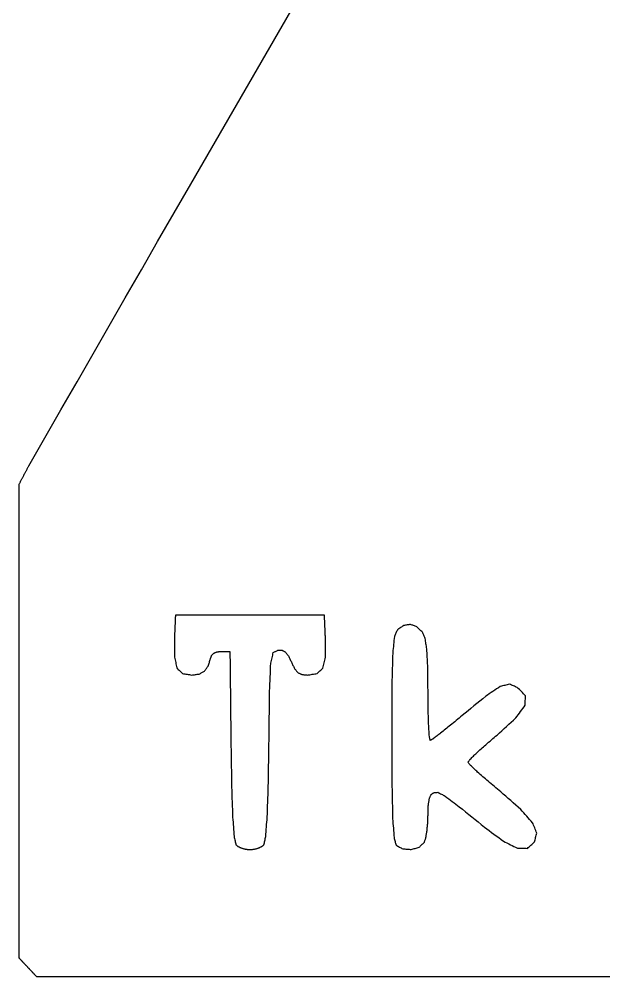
# Model space of a CAD drawing. Extents: x -1 to 383, y 21 to 442.
# Drawn here: x -1.5 to 127.2, y 21 to 231.7 of the extents above; entities that cross this region are included whole.
import ezdxf

# ---------------------------------------------------------------- set-up
doc = ezdxf.new("R2010")
doc.units = 0
doc.layers.get('0').update_dxf_attribs({"linetype": 'CONTINUOUS'})

msp = doc.modelspace()

# ---------------------------------------------------------------- linework, layer by layer
at = {"color": 7}
for points in [[(0.44793, 23.08152), (0.387322, 23.146), (0.326715, 23.21048), (0.266107, 23.27496), (0.205499, 23.33944), (0.144891, 23.40392), (0.084283, 23.4684), (0.023676, 23.53288), (-0.036932, 23.59736), (-0.09754, 23.66184), (-0.158148, 23.72632), (-0.218755, 23.7908), (-0.279363, 23.85528), (-0.339971, 23.91976), (-0.400579, 23.98424), (-0.461186, 24.04872), (-0.521794, 24.1132), (-0.582402, 24.17768), (-0.64301, 24.24216), (-0.703617, 24.30664), (-0.764225, 24.37112), (-0.824833, 24.4356), (-0.885441, 24.50016), (-0.946049, 24.56464), (-1.006657, 24.62912), (-1.067265, 24.69368), (-1.127873, 24.75816), (-1.188481, 24.82264), (-1.249089, 24.8872), (-1.309697, 24.95168), (-1.370305, 25.01616), (-1.430913, 25.08064), (-1.491521, 25.14512), (-1.491521, 26.774352), (-1.491521, 28.403584), (-1.491521, 30.032816), (-1.491521, 31.662048), (-1.491521, 33.29128), (-1.491521, 34.920512), (-1.491521, 36.549744), (-1.491521, 38.178976), (-1.491521, 39.808208), (-1.491521, 41.43744), (-1.491521, 43.066672), (-1.491521, 44.695904), (-1.491521, 46.325136), (-1.491521, 47.954368), (-1.491521, 49.5836), (-1.491521, 51.212832), (-1.491521, 52.842064), (-1.491521, 54.471296), (-1.491521, 56.100528), (-1.491521, 57.72976), (-1.491521, 59.358992), (-1.491521, 60.988224), (-1.491521, 62.617456), (-1.491521, 64.246688), (-1.491521, 65.87592), (-1.491521, 67.505152), (-1.491521, 69.134384), (-1.491521, 70.763616), (-1.491521, 72.392848), (-1.491521, 74.02208), (-1.491521, 75.651312), (-1.491521, 77.280544), (-1.491521, 78.909776), (-1.491521, 80.539008), (-1.491521, 82.16824), (-1.491521, 83.797472), (-1.491521, 85.426704), (-1.491521, 87.055936), (-1.491521, 88.685168), (-1.491521, 90.3144), (-1.491521, 91.943632), (-1.491521, 93.572864), (-1.491521, 95.202096), (-1.491521, 96.831328), (-1.491521, 98.46056), (-1.491521, 100.089792), (-1.491521, 101.719024), (-1.491521, 103.348256), (-1.491521, 104.977488), (-1.491521, 106.60672), (-1.491521, 108.235952), (-1.491521, 109.865184), (-1.491521, 111.494416), (-1.491521, 113.123648), (-1.491521, 114.75288), (-1.491521, 116.382112), (-1.491521, 118.011344), (-1.491521, 119.640576), (-1.491521, 121.269808), (-1.491521, 122.89904), (-1.491521, 124.528272), (-1.491521, 126.157504), (-1.491521, 127.786736), (-1.491521, 129.415968), (-1.424943, 129.542104), (-1.358364, 129.668232), (-1.291786, 129.794368), (-1.225207, 129.920504), (-1.158629, 130.046632), (-1.092051, 130.172768), (-1.025472, 130.298896), (-0.958894, 130.425032), (-0.892315, 130.551168), (-0.825737, 130.677296), (-0.759159, 130.803432), (-0.69258, 130.929568), (-0.626002, 131.055696), (-0.559424, 131.181832), (-0.492846, 131.30796), (-0.426267, 131.434096), (-0.359689, 131.560232), (-0.293111, 131.68636), (-0.226533, 131.812496), (-0.159955, 131.938632), (-0.093376, 132.06476), (-0.026798, 132.190896), (0.03978, 132.317024), (0.106358, 132.44316), (0.172937, 132.569296), (0.239515, 132.695424), (0.306093, 132.82156), (0.372671, 132.947696), (0.43925, 133.073824), (0.505828, 133.19996), (0.572406, 133.326088), (0.638984, 133.452224), (4.179351, 139.617088), (7.719717, 145.781944), (11.260083, 151.946808), (14.80045, 158.111672), (18.340816, 164.276536), (21.881182, 170.441392), (25.421549, 176.606256), (28.961915, 182.77112), (36.292638, 195.452), (43.623359, 208.13288), (50.954082, 220.81376), (58.284803, 233.494632)], [(52.396746, 50.082312), (52.446434, 50.304984), (52.496122, 50.527648), (52.54581, 50.75032), (52.595498, 50.972992), (52.645186, 51.195664), (52.694874, 51.418328), (52.744562, 51.641), (52.79425, 51.863672), (52.83389, 52.396072), (52.87353, 52.928464), (52.91317, 53.460864), (52.95281, 53.993264), (52.99245, 54.525664), (53.03209, 55.058056), (53.07173, 55.590456), (53.11137, 56.122856), (53.140658, 56.958968), (53.169946, 57.79508), (53.199234, 58.6312), (53.228522, 59.467312), (53.25781, 60.303424), (53.287098, 61.139536), (53.316386, 61.975656), (53.345674, 62.811768), (53.364306, 63.945584), (53.382938, 65.0794), (53.40157, 66.213224), (53.420202, 67.34704), (53.438834, 68.480856), (53.457466, 69.614672), (53.476098, 70.748496), (53.49473, 71.882312), (53.513658, 73.379736), (53.532586, 74.877168), (53.551514, 76.374592), (53.570442, 77.872024), (53.58937, 79.369448), (53.608298, 80.86688), (53.627226, 82.364304), (53.646154, 83.861736), (53.67833, 84.634792), (53.710506, 85.407856), (53.742682, 86.180912), (53.774858, 86.953976), (53.807034, 87.727032), (53.83921, 88.500096), (53.871386, 89.273152), (53.903562, 90.046216), (53.972106, 90.33984), (54.04065, 90.633472), (54.109194, 90.927104), (54.177738, 91.220736), (54.246282, 91.51436), (54.314826, 91.807992), (54.38337, 92.101624), (54.451914, 92.395256), (54.579961, 92.454376), (54.708007, 92.513496), (54.836054, 92.572616), (54.9641, 92.631736), (55.092147, 92.690856), (55.220194, 92.749976), (55.34824, 92.809096), (55.476286, 92.868216), (55.590326, 92.866616), (55.704367, 92.865016), (55.818407, 92.863416), (55.932447, 92.861816), (56.046488, 92.860216), (56.160528, 92.858616), (56.274568, 92.857016), (56.388609, 92.855416), (56.480541, 92.807576), (56.572474, 92.759736), (56.664406, 92.711896), (56.756338, 92.664056), (56.84827, 92.616216), (56.940202, 92.568376), (57.032135, 92.520536), (57.124067, 92.472696), (57.205488, 92.368248), (57.286909, 92.2638), (57.36833, 92.159344), (57.44975, 92.054896), (57.53117, 91.950448), (57.612591, 91.846), (57.694011, 91.741552), (57.775432, 91.637096), (57.857937, 91.465872), (57.940442, 91.294648), (58.022946, 91.123416), (58.105451, 90.952192), (58.187956, 90.780968), (58.270461, 90.609744), (58.352966, 90.438512), (58.43547, 90.267288), (58.522324, 90.08776), (58.609177, 89.90824), (58.69603, 89.728712), (58.782884, 89.549192), (58.869738, 89.369664), (58.95659, 89.190136), (59.043444, 89.010616), (59.130298, 88.831088), (59.219885, 88.722328), (59.309473, 88.613568), (59.39906, 88.5048), (59.488648, 88.39604), (59.578236, 88.28728), (59.667823, 88.178512), (59.757411, 88.069752), (59.846998, 87.960992), (59.958811, 87.907232), (60.070624, 87.853472), (60.182437, 87.799712), (60.29425, 87.745952), (60.406063, 87.692192), (60.517876, 87.638432), (60.629689, 87.584752), (60.741502, 87.530992), (60.89503, 87.516592), (61.04856, 87.502192), (61.202089, 87.487792), (61.355618, 87.473392), (61.509147, 87.458992), (61.662676, 87.444592), (61.816206, 87.430192), (61.969734, 87.415792), (62.235174, 87.457472), (62.500613, 87.499152), (62.766051, 87.540832), (63.03149, 87.582512), (63.29693, 87.624192), (63.562369, 87.665872), (63.827808, 87.707552), (64.093247, 87.749232), (64.251727, 87.899144), (64.410208, 88.049048), (64.568688, 88.198952), (64.727169, 88.348856), (64.885649, 88.49876), (65.04413, 88.648672), (65.20261, 88.798576), (65.36109, 88.94848), (65.43189, 89.244112), (65.50269, 89.539744), (65.57349, 89.835376), (65.64429, 90.131008), (65.71509, 90.426632), (65.78589, 90.722264), (65.85669, 91.017896), (65.92749, 91.313528), (65.92989, 91.792344), (65.93229, 92.271168), (65.93469, 92.749984), (65.93709, 93.2288), (65.93949, 93.707624), (65.94189, 94.18644), (65.94429, 94.665264), (65.94669, 95.14408), (65.93925, 95.31508), (65.93181, 95.48608), (65.92437, 95.65708), (65.91693, 95.82808), (65.90949, 95.99908), (65.90205, 96.17008), (65.89461, 96.34108), (65.88717, 96.51208), (65.87973, 96.68308), (65.87229, 96.85408), (65.86485, 97.02508), (65.85741, 97.19608), (65.84997, 97.36708), (65.84253, 97.53808), (65.83509, 97.70908), (65.82765, 97.88008), (65.82021, 98.051088), (65.81277, 98.222088), (65.80533, 98.393088), (65.79789, 98.564088), (65.79045, 98.735088), (65.78301, 98.906088), (65.77557, 99.077088), (65.76813, 99.248088), (65.76069, 99.419088), (65.75325, 99.590088), (65.74581, 99.761088), (65.73837, 99.932088), (65.73093, 100.103088), (65.72349, 100.274088), (65.71605, 100.445088), (65.70861, 100.616088), (65.19611, 100.616088), (64.68361, 100.616088), (64.17111, 100.616088), (63.65861, 100.616088), (63.14611, 100.616088), (62.63361, 100.616088), (62.12111, 100.616088), (61.60861, 100.616088), (61.09611, 100.616088), (60.58361, 100.616088), (60.07111, 100.616088), (59.55861, 100.616088), (59.04611, 100.616088), (58.53361, 100.616088), (58.02111, 100.616088), (57.50861, 100.616088), (56.99611, 100.616088), (56.48361, 100.616088), (55.97111, 100.616088), (55.45861, 100.616088), (54.94611, 100.616088), (54.43361, 100.616088), (53.92111, 100.616088), (53.40861, 100.616088), (52.89611, 100.616088), (52.38361, 100.616088), (51.87111, 100.616088), (51.35861, 100.616088), (50.84611, 100.616088), (50.33361, 100.616088), (49.82111, 100.616088), (49.30861, 100.616088), (48.79611, 100.616088), (48.28361, 100.616088), (47.77111, 100.616088), (47.25861, 100.616088), (46.74611, 100.616088), (46.23361, 100.616088), (45.72111, 100.616088), (45.20861, 100.616088), (44.69611, 100.616088), (44.18361, 100.616088), (43.67111, 100.616088), (43.15861, 100.616088), (42.64611, 100.616088), (42.13361, 100.616088), (41.62111, 100.616088), (41.10861, 100.616088), (40.59611, 100.616088), (40.08361, 100.616088), (39.57111, 100.616088), (39.05861, 100.616088), (38.54611, 100.616088), (38.03361, 100.616088), (37.52111, 100.616088), (37.00861, 100.616088), (36.49611, 100.616088), (35.98361, 100.616088), (35.47111, 100.616088), (34.95861, 100.616088), (34.44611, 100.616088), (33.93361, 100.616088), (33.42111, 100.616088), (32.90861, 100.616088), (32.90117, 100.445088), (32.89373, 100.274088), (32.88629, 100.103088), (32.87885, 99.932088), (32.87141, 99.761088), (32.86397, 99.590088), (32.85653, 99.419088), (32.84909, 99.248088), (32.84165, 99.077088), (32.83421, 98.906088), (32.82677, 98.735088), (32.81933, 98.564088), (32.81189, 98.393088), (32.80445, 98.222088), (32.79701, 98.051088), (32.78957, 97.88008), (32.78213, 97.70908), (32.77469, 97.53808), (32.76725, 97.36708), (32.75981, 97.19608), (32.75237, 97.02508), (32.74493, 96.85408), (32.73749, 96.68308), (32.73005, 96.51208), (32.72261, 96.34108), (32.71517, 96.17008), (32.70773, 95.99908), (32.70029, 95.82808), (32.69285, 95.65708), (32.68541, 95.48608), (32.67797, 95.31508), (32.67053, 95.14408), (32.67285, 94.668384), (32.67517, 94.192688), (32.67749, 93.716992), (32.67981, 93.241296), (32.68213, 92.7656), (32.68445, 92.289896), (32.68677, 91.8142), (32.68909, 91.338504), (32.758122, 91.042528), (32.827154, 90.746552), (32.896186, 90.450576), (32.965218, 90.154592), (33.03425, 89.858616), (33.103282, 89.56264), (33.172314, 89.266664), (33.241346, 88.97068), (33.39463, 88.81904), (33.547914, 88.6674), (33.701197, 88.51576), (33.854481, 88.36412), (34.007764, 88.21248), (34.161048, 88.06084), (34.314331, 87.9092), (34.467615, 87.75756), (34.722723, 87.71492), (34.977832, 87.6722), (35.232941, 87.62948), (35.488049, 87.58676), (35.743158, 87.54404), (35.998266, 87.50132), (36.253374, 87.45868), (36.508483, 87.41596), (36.707266, 87.44244), (36.906049, 87.46892), (37.104832, 87.4954), (37.303614, 87.52188), (37.502398, 87.54836), (37.70118, 87.57484), (37.899963, 87.60132), (38.098746, 87.6278), (38.248372, 87.709368), (38.397998, 87.790944), (38.547625, 87.872512), (38.69725, 87.954088), (38.846877, 88.035656), (38.996503, 88.117232), (39.146129, 88.1988), (39.295755, 88.280376), (39.400079, 88.42044), (39.504403, 88.560504), (39.608727, 88.700568), (39.713051, 88.840632), (39.817374, 88.980696), (39.921698, 89.12076), (40.026022, 89.260824), (40.130346, 89.400888), (40.193218, 89.602808), (40.25609, 89.804728), (40.318962, 90.006648), (40.381842, 90.208568), (40.444714, 90.410496), (40.507586, 90.612416), (40.570458, 90.814336), (40.63333, 91.016256), (40.664818, 91.105056), (40.696306, 91.193856), (40.727794, 91.282656), (40.759282, 91.371456), (40.79077, 91.460264), (40.822258, 91.549064), (40.853746, 91.637864), (40.885234, 91.726664), (40.94253, 91.788984), (40.999826, 91.851384), (41.057122, 91.913704), (41.114418, 91.976104), (41.171714, 92.038424), (41.22901, 92.100824), (41.286306, 92.163144), (41.343602, 92.225464), (41.427947, 92.262264), (41.512292, 92.299064), (41.596637, 92.335864), (41.680982, 92.372664), (41.765326, 92.409464), (41.849671, 92.446264), (41.934017, 92.483064), (42.018362, 92.519864), (42.130994, 92.531944), (42.243627, 92.544024), (42.35626, 92.556104), (42.468894, 92.568184), (42.581526, 92.580264), (42.694159, 92.592344), (42.806793, 92.604424), (42.919426, 92.616504), (42.981586, 92.616504), (43.043746, 92.616504), (43.105906, 92.616504), (43.168066, 92.616504), (43.230226, 92.616504), (43.292386, 92.616504), (43.354546, 92.616504), (43.416706, 92.616504), (43.478866, 92.616504), (43.541026, 92.616504), (43.603186, 92.616504), (43.665346, 92.616504), (43.727506, 92.616504), (43.789666, 92.616504), (43.851826, 92.616504), (43.913986, 92.616504), (43.976146, 92.616504), (44.038306, 92.616504), (44.100466, 92.616504), (44.162626, 92.616504), (44.224786, 92.616504), (44.286946, 92.616504), (44.349106, 92.616504), (44.411266, 92.616504), (44.473426, 92.616504), (44.535586, 92.616504), (44.597746, 92.616504), (44.659906, 92.616504), (44.722066, 92.616504), (44.784226, 92.616504), (44.846386, 92.616504), (44.908546, 92.616504), (44.915266, 91.968544), (44.921986, 91.320592), (44.928706, 90.672632), (44.935426, 90.024672), (44.942146, 89.37672), (44.948866, 88.72876), (44.955586, 88.0808), (44.962306, 87.432848), (44.969026, 86.784888), (44.975746, 86.136928), (44.982466, 85.488976), (44.989186, 84.841016), (44.995906, 84.193056), (45.002626, 83.545104), (45.009346, 82.897144), (45.016066, 82.249184), (45.022786, 81.601232), (45.029506, 80.953272), (45.036226, 80.30532), (45.042946, 79.65736), (45.049666, 79.0094), (45.056386, 78.361448), (45.063106, 77.713488), (45.069826, 77.065528), (45.076546, 76.417576), (45.083266, 75.769616), (45.089986, 75.121656), (45.096706, 74.473704), (45.103426, 73.825744), (45.110146, 73.177784), (45.116866, 72.529832), (45.123586, 71.881872), (45.142218, 70.748056), (45.16085, 69.614232), (45.179482, 68.480416), (45.198114, 67.3466), (45.216746, 66.212784), (45.235378, 65.07896), (45.25401, 63.945144), (45.272642, 62.811328), (45.30193, 61.975216), (45.331218, 61.139096), (45.360506, 60.302984), (45.389794, 59.466872), (45.419082, 58.63076), (45.44837, 57.79464), (45.477658, 56.958528), (45.506946, 56.122416), (45.546586, 55.590016), (45.586226, 55.057616), (45.625866, 54.525224), (45.665506, 53.992824), (45.705146, 53.460424), (45.744786, 52.928024), (45.784426, 52.395632), (45.824066, 51.863232), (45.873754, 51.64056), (45.923442, 51.417888), (45.97313, 51.195224), (46.022818, 50.972552), (46.072506, 50.74988), (46.122194, 50.527208), (46.171882, 50.304544), (46.22157, 50.081872), (46.286226, 50.030192), (46.350882, 49.978512), (46.415538, 49.926832), (46.480194, 49.875152), (46.54485, 49.823472), (46.609506, 49.771792), (46.674162, 49.720112), (46.738818, 49.668432), (46.833152, 49.626112), (46.927486, 49.583792), (47.021821, 49.541472), (47.116155, 49.499152), (47.21049, 49.456832), (47.304823, 49.414512), (47.399158, 49.372192), (47.493492, 49.329872), (47.604841, 49.301232), (47.71619, 49.272592), (47.827538, 49.243952), (47.938887, 49.215312), (48.050236, 49.186672), (48.161585, 49.158032), (48.272934, 49.129392), (48.384282, 49.100752), (48.499979, 49.090272), (48.615676, 49.079792), (48.731372, 49.069312), (48.847069, 49.058832), (48.962766, 49.048352), (49.078462, 49.037872), (49.194158, 49.027392), (49.309855, 49.016912), (49.425552, 49.027392), (49.541248, 49.037872), (49.656945, 49.048352), (49.772642, 49.058832), (49.888338, 49.069312), (50.004034, 49.079792), (50.119731, 49.090272), (50.235428, 49.100752), (50.346777, 49.129392), (50.458126, 49.158032), (50.569474, 49.186672), (50.680823, 49.215312), (50.792172, 49.243952), (50.903521, 49.272592), (51.01487, 49.301232), (51.126218, 49.329872), (51.220553, 49.372192), (51.314887, 49.414512), (51.409221, 49.456832), (51.503555, 49.499152), (51.59789, 49.541472), (51.692224, 49.583792), (51.786558, 49.626112), (51.880893, 49.668432), (51.945549, 49.720112), (52.010205, 49.771792), (52.074861, 49.823472), (52.139517, 49.875152), (52.204173, 49.926832), (52.268829, 49.978512), (52.333485, 50.030192), (52.396746, 50.082312)], [(87.680336, 50.564352), (87.720496, 50.683624), (87.760656, 50.802888), (87.800816, 50.92216), (87.840976, 51.041424), (87.881136, 51.160696), (87.921376, 51.27996), (87.961536, 51.399232), (88.001696, 51.518496), (88.034656, 51.700256), (88.067536, 51.882008), (88.100416, 52.06376), (88.133376, 52.245512), (88.166256, 52.427272), (88.199216, 52.609024), (88.232096, 52.790776), (88.265056, 52.972528), (88.287296, 53.192056), (88.309536, 53.411584), (88.331776, 53.631112), (88.354016, 53.85064), (88.376256, 54.070168), (88.398496, 54.289696), (88.420736, 54.509224), (88.442976, 54.728752), (88.451136, 54.961336), (88.459296, 55.193928), (88.467456, 55.426512), (88.475616, 55.659104), (88.483776, 55.891688), (88.491936, 56.12428), (88.500096, 56.356864), (88.508256, 56.589456), (88.516416, 56.84952), (88.524576, 57.109584), (88.532736, 57.369648), (88.540896, 57.629712), (88.549056, 57.889776), (88.557216, 58.14984), (88.565376, 58.409912), (88.573536, 58.669976), (88.599456, 58.853504), (88.625376, 59.03704), (88.651376, 59.220568), (88.677296, 59.404104), (88.703216, 59.587632), (88.729136, 59.771168), (88.755136, 59.954704), (88.781056, 60.138232), (88.826896, 60.25408), (88.872736, 60.369928), (88.918576, 60.485776), (88.964416, 60.601632), (89.010256, 60.71748), (89.056096, 60.833328), (89.101936, 60.949176), (89.147776, 61.065024), (89.215696, 61.122064), (89.283616, 61.179104), (89.351536, 61.236144), (89.419456, 61.293184), (89.487376, 61.350224), (89.555296, 61.407264), (89.623216, 61.464304), (89.691136, 61.521344), (89.813256, 61.533984), (89.935368, 61.546544), (90.057488, 61.559184), (90.1796, 61.571744), (90.30172, 61.584304), (90.42384, 61.596944), (90.545952, 61.609504), (90.668072, 61.622144), (90.869096, 61.518648), (91.07012, 61.415152), (91.271144, 61.311656), (91.472168, 61.208152), (91.673192, 61.104656), (91.874216, 61.00116), (92.07524, 60.897664), (92.276264, 60.794168), (92.666832, 60.500256), (93.057392, 60.206352), (93.447952, 59.91244), (93.838512, 59.618536), (94.229072, 59.324624), (94.61964, 59.03072), (95.0102, 58.736808), (95.40076, 58.442904), (96.091488, 57.884264), (96.782216, 57.325632), (97.472944, 56.766992), (98.163672, 56.20836), (98.8544, 55.64972), (99.545128, 55.091088), (100.235856, 54.532448), (100.926584, 53.973816), (101.449376, 53.584544), (101.972168, 53.195272), (102.49496, 52.806008), (103.017752, 52.416736), (103.540544, 52.027464), (104.063336, 51.638192), (104.586128, 51.24892), (105.10892, 50.859656), (105.49344, 50.667304), (105.877952, 50.474952), (106.262464, 50.282592), (106.646984, 50.09024), (107.031496, 49.897888), (107.416008, 49.705536), (107.800528, 49.513184), (108.18504, 49.320832), (108.460232, 49.316832), (108.735424, 49.312832), (109.010616, 49.308832), (109.285816, 49.304832), (109.561008, 49.300832), (109.8362, 49.296832), (110.111392, 49.292832), (110.386584, 49.288832), (110.581416, 49.464448), (110.77624, 49.640072), (110.971072, 49.815688), (111.165896, 49.991312), (111.360728, 50.166928), (111.555552, 50.342552), (111.750384, 50.518168), (111.945208, 50.693792), (112.009048, 50.93696), (112.072888, 51.18012), (112.136728, 51.423288), (112.200568, 51.666456), (112.264408, 51.909616), (112.328248, 52.152784), (112.392168, 52.395952), (112.456008, 52.639112), (112.33896, 52.925536), (112.221912, 53.211952), (112.104864, 53.498376), (111.987816, 53.784792), (111.870768, 54.071216), (111.753728, 54.357632), (111.63668, 54.644056), (111.519632, 54.930472), (111.1972, 55.296456), (110.874776, 55.662432), (110.552352, 56.028416), (110.22992, 56.394392), (109.907496, 56.760376), (109.585072, 57.126352), (109.26264, 57.492336), (108.940216, 57.858312), (108.387952, 58.340152), (107.835696, 58.822), (107.283432, 59.30384), (106.731176, 59.78568), (106.178912, 60.267528), (105.626648, 60.749368), (105.074392, 61.231216), (104.522128, 61.713056), (104.171984, 62.005464), (103.82184, 62.297864), (103.471696, 62.590272), (103.121552, 62.882672), (102.771408, 63.17508), (102.421264, 63.46748), (102.07112, 63.759888), (101.720976, 64.052296), (101.434232, 64.30368), (101.147496, 64.555072), (100.86076, 64.806456), (100.574024, 65.057848), (100.28728, 65.309232), (100.000544, 65.560624), (99.713808, 65.812008), (99.427072, 66.0634), (99.233328, 66.246984), (99.039584, 66.430568), (98.845848, 66.614152), (98.652104, 66.797736), (98.45836, 66.98132), (98.264616, 67.164904), (98.07088, 67.348488), (97.877136, 67.532072), (97.806016, 67.621072), (97.734896, 67.710064), (97.663776, 67.799056), (97.592656, 67.888048), (97.521536, 67.97704), (97.450416, 68.06604), (97.379296, 68.155032), (97.308176, 68.244024), (97.371296, 68.32752), (97.434416, 68.411016), (97.497536, 68.494512), (97.560656, 68.578008), (97.623776, 68.661504), (97.686896, 68.745), (97.750016, 68.828496), (97.813136, 68.911992), (97.985008, 69.080608), (98.156888, 69.249224), (98.32876, 69.41784), (98.500632, 69.586456), (98.672512, 69.755072), (98.844384, 69.923688), (99.016264, 70.092304), (99.188136, 70.26092), (99.442512, 70.49016), (99.696888, 70.719392), (99.951264, 70.948624), (100.205632, 71.177864), (100.460008, 71.407096), (100.714384, 71.636328), (100.96876, 71.865568), (101.223136, 72.0948), (101.53376, 72.360152), (101.844384, 72.625504), (102.155008, 72.890856), (102.465632, 73.156208), (102.776264, 73.42156), (103.086888, 73.686912), (103.397512, 73.952264), (103.708136, 74.217616), (104.22836, 74.690128), (104.748576, 75.16264), (105.2688, 75.63516), (105.789016, 76.107672), (106.30924, 76.580184), (106.829456, 77.052696), (107.34968, 77.525216), (107.869904, 77.997728), (108.1238, 78.343888), (108.377704, 78.690056), (108.6316, 79.036216), (108.885504, 79.382384), (109.1394, 79.728544), (109.393304, 80.074704), (109.6472, 80.420872), (109.901096, 80.767032), (109.907496, 81.030056), (109.913896, 81.293088), (109.920296, 81.556112), (109.926696, 81.819136), (109.933096, 82.08216), (109.939496, 82.345184), (109.945896, 82.608208), (109.952296, 82.87124), (109.728864, 83.094336), (109.505432, 83.317432), (109.282, 83.540536), (109.058568, 83.763632), (108.835144, 83.986736), (108.611712, 84.209832), (108.38828, 84.432936), (108.164848, 84.656032), (107.948664, 84.74884), (107.732472, 84.841648), (107.516288, 84.934456), (107.300104, 85.027264), (107.083912, 85.120064), (106.867728, 85.212872), (106.651544, 85.30568), (106.435352, 85.398488), (106.18072, 85.336728), (105.926088, 85.274968), (105.671456, 85.213208), (105.416816, 85.151448), (105.162184, 85.089688), (104.907552, 85.027928), (104.652912, 84.966168), (104.39828, 84.904408), (103.999328, 84.63428), (103.600376, 84.364152), (103.201424, 84.094032), (102.802464, 83.823904), (102.403512, 83.553776), (102.00456, 83.283656), (101.605608, 83.013528), (101.206656, 82.7434), (100.557504, 82.211168), (99.90836, 81.678928), (99.259216, 81.146696), (98.610072, 80.614456), (97.960928, 80.082224), (97.311784, 79.549984), (96.66264, 79.017752), (96.013496, 78.485512), (95.693176, 78.220136), (95.372856, 77.954752), (95.052528, 77.689376), (94.732208, 77.424), (94.411888, 77.158616), (94.091568, 76.89324), (93.771248, 76.627864), (93.450928, 76.36248), (93.179176, 76.14516), (92.907432, 75.92784), (92.63568, 75.71052), (92.363936, 75.493192), (92.092184, 75.275872), (91.82044, 75.058552), (91.548688, 74.841224), (91.276944, 74.623904), (91.08248, 74.477064), (90.888016, 74.330224), (90.693552, 74.183392), (90.499088, 74.036552), (90.304624, 73.889712), (90.110168, 73.742872), (89.915704, 73.596032), (89.72124, 73.449192), (89.632768, 73.395272), (89.544304, 73.341352), (89.455832, 73.287432), (89.367368, 73.233512), (89.278896, 73.179592), (89.190432, 73.125672), (89.10196, 73.071752), (89.013496, 73.017832), (88.989096, 73.126544), (88.964696, 73.235256), (88.940296, 73.343968), (88.915896, 73.452688), (88.891496, 73.5614), (88.867096, 73.670112), (88.842696, 73.778824), (88.818296, 73.887536), (88.798296, 74.183536), (88.778296, 74.479536), (88.758296, 74.775536), (88.738296, 75.071536), (88.718296, 75.367536), (88.698296, 75.663544), (88.678296, 75.959544), (88.658376, 76.255544), (88.644856, 76.693624), (88.631336, 77.131704), (88.617816, 77.569784), (88.604296, 78.007864), (88.590776, 78.445944), (88.577256, 78.884032), (88.563736, 79.322112), (88.550216, 79.760192), (88.545416, 80.295144), (88.540616, 80.830096), (88.535816, 81.365056), (88.531016, 81.900008), (88.526216, 82.43496), (88.521416, 82.969912), (88.516616, 83.504872), (88.511816, 84.039824), (88.504616, 84.722992), (88.497416, 85.406168), (88.490216, 86.089336), (88.483016, 86.772504), (88.475816, 87.45568), (88.468616, 88.138848), (88.461416, 88.822016), (88.454216, 89.505192), (88.429416, 89.963296), (88.404616, 90.421408), (88.379816, 90.879512), (88.355016, 91.337624), (88.330216, 91.795736), (88.305416, 92.25384), (88.280616, 92.711952), (88.255816, 93.170056), (88.208056, 93.457528), (88.160296, 93.744992), (88.112536, 94.032464), (88.064776, 94.319936), (88.017016, 94.6074), (87.969256, 94.894872), (87.921496, 95.182336), (87.873736, 95.469808), (87.797656, 95.641064), (87.721576, 95.812312), (87.645496, 95.983568), (87.569416, 96.154816), (87.493336, 96.326072), (87.417256, 96.49732), (87.341176, 96.668576), (87.265096, 96.839824), (87.112056, 96.990936), (86.959016, 97.14204), (86.805976, 97.293152), (86.652928, 97.444264), (86.499888, 97.595376), (86.346848, 97.74648), (86.193808, 97.897592), (86.040768, 98.048704), (85.86508, 98.110864), (85.6894, 98.173024), (85.513712, 98.235184), (85.338024, 98.297344), (85.162336, 98.359504), (84.986656, 98.421664), (84.810968, 98.483824), (84.63528, 98.545984), (84.452168, 98.517824), (84.269048, 98.489664), (84.085928, 98.461504), (83.902808, 98.433344), (83.719688, 98.405184), (83.536568, 98.377024), (83.353448, 98.348864), (83.170328, 98.320704), (82.994992, 98.200704), (82.819648, 98.080712), (82.644304, 97.960712), (82.468968, 97.840712), (82.293624, 97.72072), (82.11828, 97.60072), (81.942944, 97.480728), (81.7676, 97.360728), (81.685912, 97.180096), (81.604216, 96.999456), (81.522528, 96.818824), (81.44084, 96.638192), (81.359152, 96.457552), (81.277456, 96.27692), (81.195768, 96.09628), (81.11408, 95.915648), (81.0664, 95.467832), (81.01872, 95.020016), (80.97104, 94.5722), (80.92336, 94.124384), (80.87568, 93.676568), (80.828, 93.22876), (80.78032, 92.780944), (80.73264, 92.333128), (80.7104, 91.454536), (80.68816, 90.575944), (80.66584, 89.697352), (80.6436, 88.818768), (80.62128, 87.940176), (80.59904, 87.061584), (80.57672, 86.182992), (80.55448, 85.304408), (80.54888, 83.831448), (80.54328, 82.358488), (80.53768, 80.885528), (80.53208, 79.412568), (80.52648, 77.939608), (80.52088, 76.466648), (80.51528, 74.993688), (80.50968, 73.520728), (80.51608, 72.203232), (80.52248, 70.885744), (80.52888, 69.568248), (80.53528, 68.250752), (80.54168, 66.933264), (80.54808, 65.615768), (80.55448, 64.298272), (80.56088, 62.980784), (80.5816, 62.086384), (80.60232, 61.191992), (80.62304, 60.2976), (80.64376, 59.403208), (80.66448, 58.508808), (80.6852, 57.614416), (80.70592, 56.720024), (80.72664, 55.825632), (80.76376, 55.301464), (80.80088, 54.777296), (80.838, 54.253136), (80.87512, 53.728968), (80.91224, 53.204808), (80.94936, 52.68064), (80.98648, 52.15648), (81.0236, 51.632312), (81.07936, 51.425504), (81.13512, 51.218704), (81.19088, 51.011896), (81.24664, 50.805096), (81.3024, 50.598288), (81.35816, 50.39148), (81.41392, 50.18468), (81.46968, 49.977872), (81.654728, 49.878296), (81.839768, 49.778728), (82.024816, 49.679152), (82.209856, 49.579576), (82.394904, 49.480008), (82.579952, 49.380432), (82.764992, 49.280856), (82.95004, 49.18128), (83.180544, 49.16408), (83.411048, 49.14688), (83.641552, 49.12968), (83.872056, 49.11248), (84.10256, 49.09528), (84.333064, 49.07808), (84.563576, 49.06088), (84.79408, 49.04368), (85.010928, 49.1032), (85.227776, 49.16272), (85.444632, 49.22224), (85.66148, 49.28176), (85.878328, 49.34128), (86.095176, 49.4008), (86.312032, 49.46032), (86.52888, 49.51984), (86.67296, 49.650544), (86.817048, 49.78124), (86.961128, 49.911936), (87.105208, 50.042632), (87.249288, 50.173328), (87.393376, 50.304024), (87.537456, 50.43472), (87.680336, 50.564352)], [(131.848246, 21.015369), (125.96391, 21.015369), (120.079574, 21.015369), (114.195238, 21.015369), (108.310902, 21.015369), (102.426566, 21.015369), (96.54223, 21.015369), (90.657894, 21.015369), (84.773558, 21.015369), (78.889225, 21.015369), (73.00489, 21.015369), (67.120554, 21.015369), (61.236218, 21.015369), (55.351883, 21.015369), (49.467548, 21.015369), (43.583213, 21.015369), (37.698877, 21.015369), (31.814542, 21.015369), (25.930206, 21.015369), (20.04587, 21.015369), (14.161535, 21.015369), (8.2772, 21.015369), (2.392864, 21.015369), (2.332256, 21.079849), (2.271648, 21.144409), (2.21104, 21.208889), (2.150432, 21.273369), (2.089824, 21.337929), (2.029216, 21.402409), (1.968608, 21.466889), (1.908, 21.531449), (1.847392, 21.595929), (1.786784, 21.660409), (1.726176, 21.724889), (1.665568, 21.789369), (1.60496, 21.853849), (1.544352, 21.918329), (1.483744, 21.982809), (1.423136, 22.047289), (1.362528, 22.111769), (1.30192, 22.176249), (1.241312, 22.240729), (1.180704, 22.305209), (1.120096, 22.369689), (1.059488, 22.434169), (0.99888, 22.498649), (0.938272, 22.563129), (0.877664, 22.627609), (0.817056, 22.692089), (0.756448, 22.756569), (0.69584, 22.821049), (0.635232, 22.885529), (0.574624, 22.950009), (0.514016, 23.014489), (0.44793, 23.08152)]]:
    msp.add_lwpolyline(points, dxfattribs=at)

doc.saveas('drawing.dxf')
